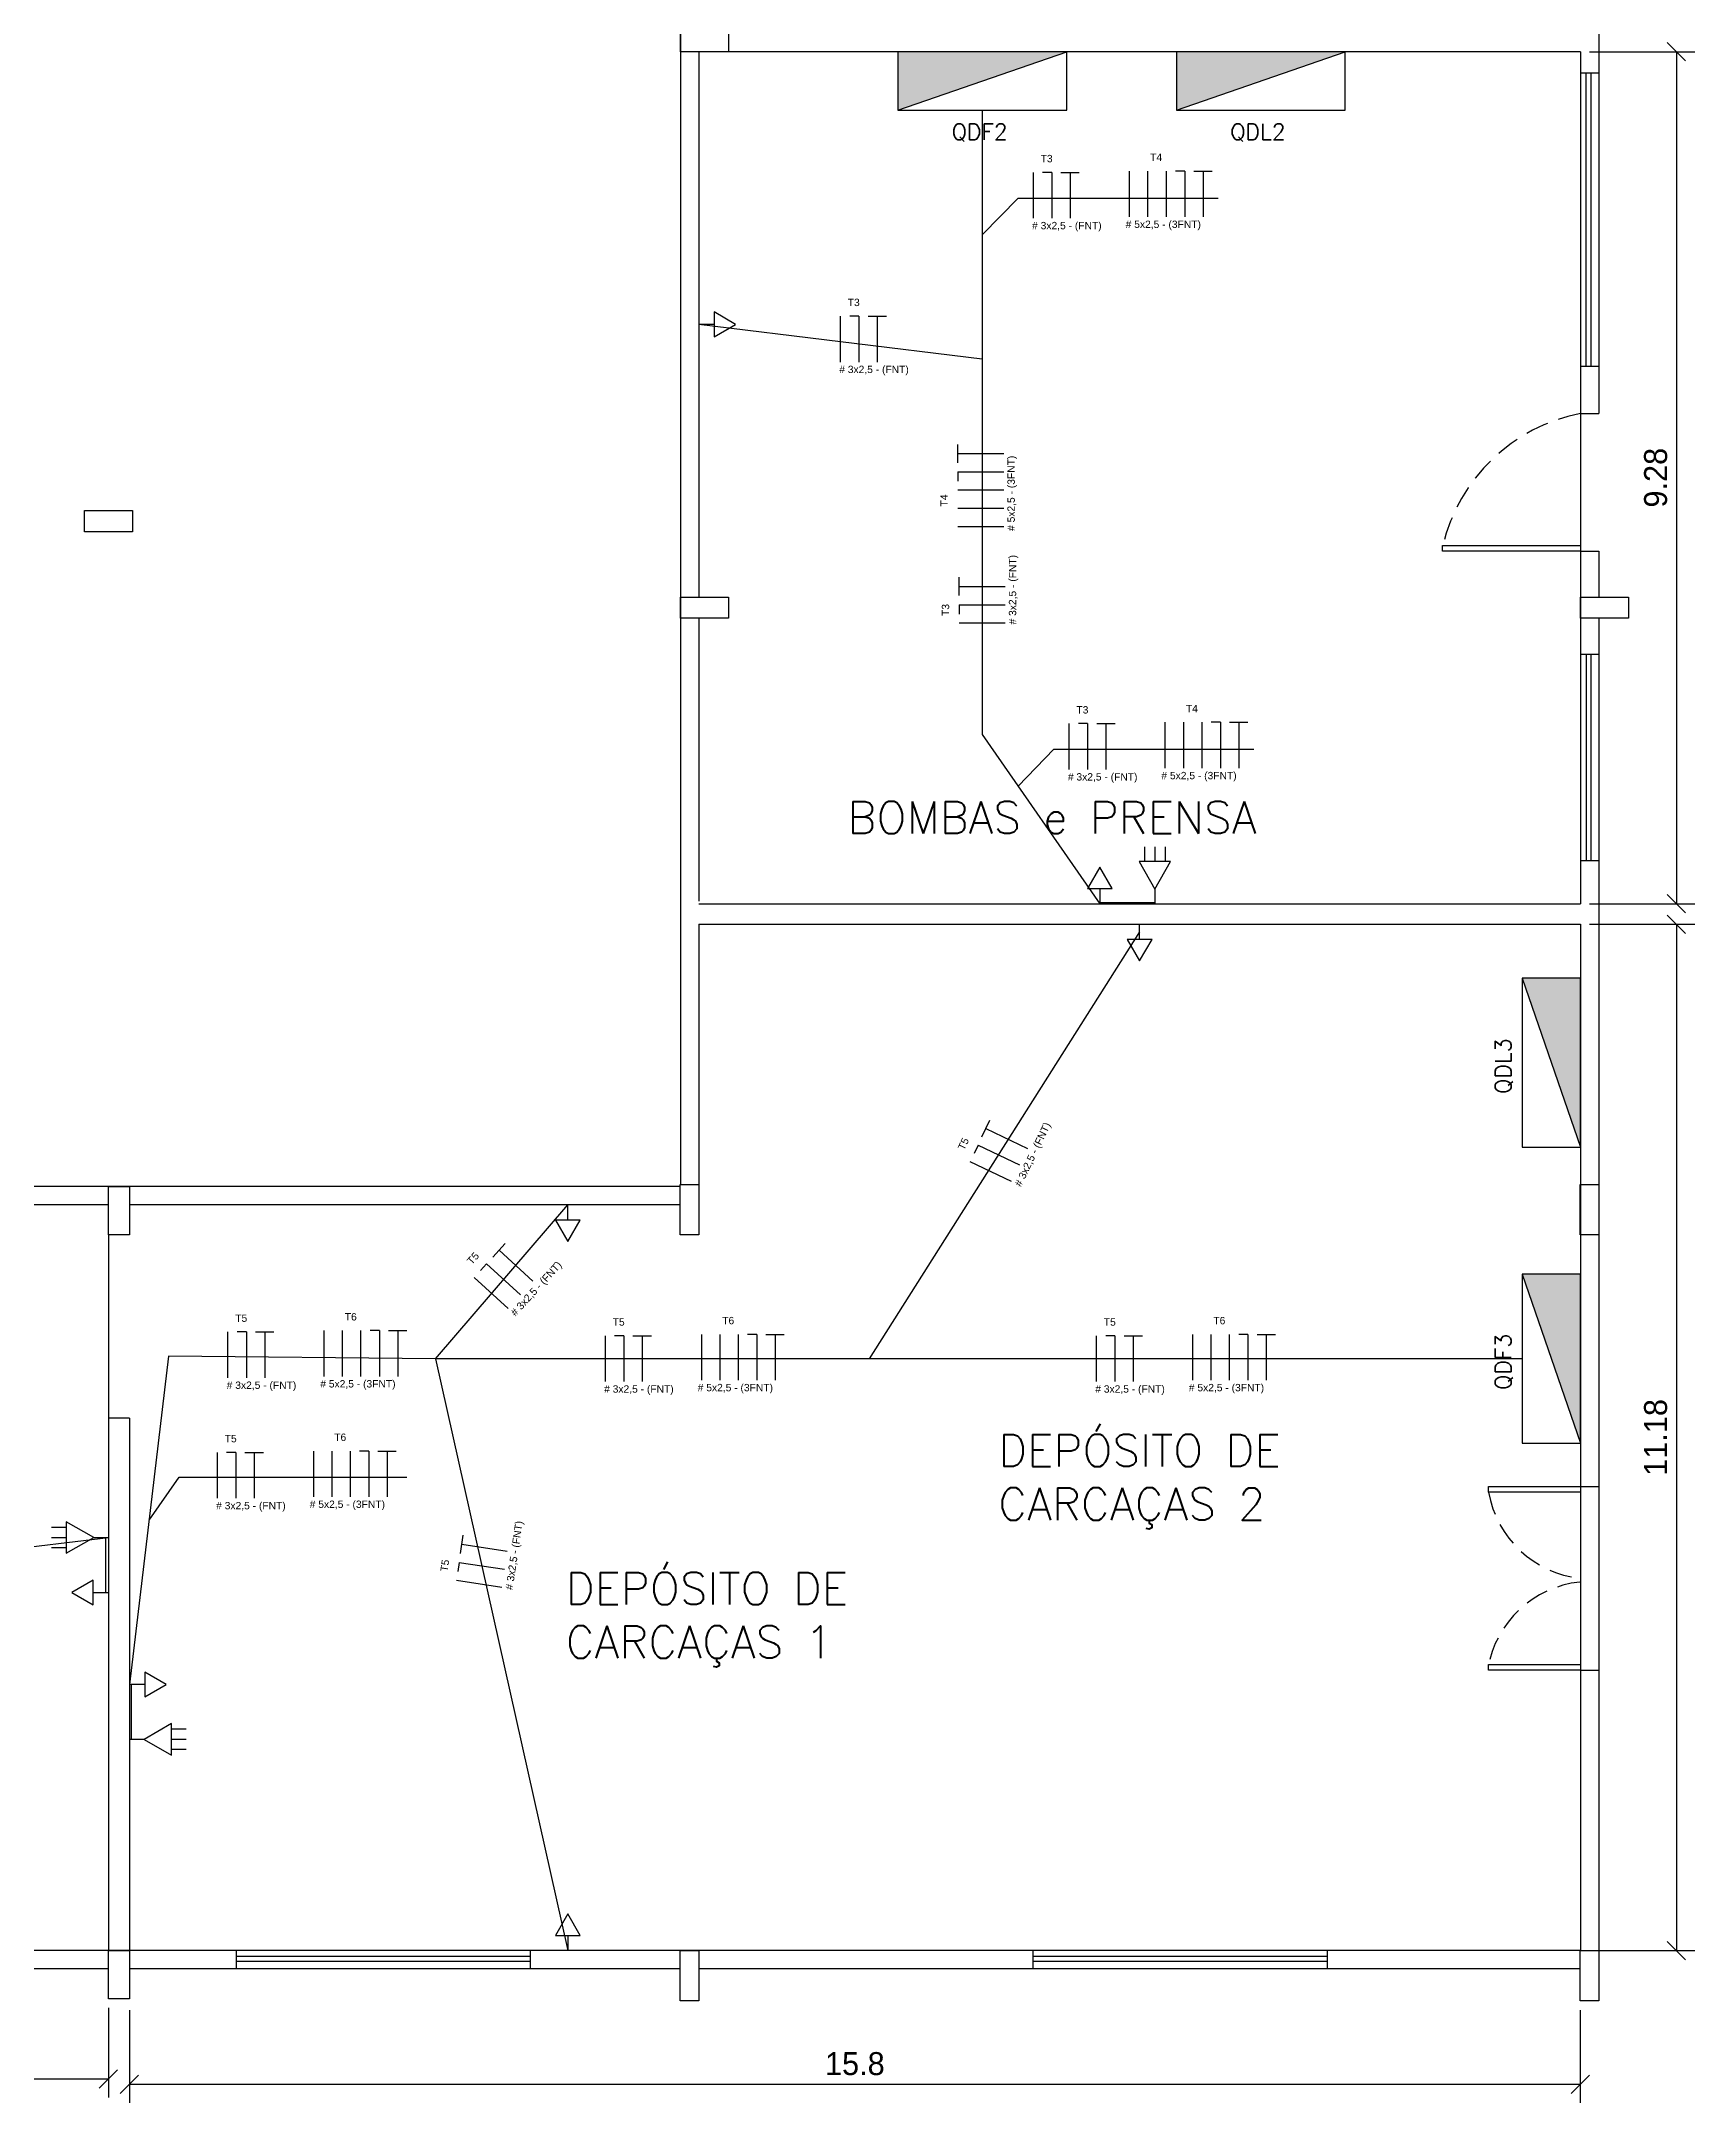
# Model space of a CAD drawing. Extents: x 196 to 411, y 12 to 135.
# Drawn here: x 393.18 to 411.19, y 77.99 to 100.45 of the extents above; entities that cross this region are included whole.
import ezdxf

# ---------------------------------------------------------------- set-up
doc = ezdxf.new("R2010")
doc.units = 0
doc.header["$MEASUREMENT"] = 0
doc.linetypes.add('DASHED2', pattern=[0.375, 0.25, -0.125])
doc.layers.get('0').update_dxf_attribs({"linetype": 'CONTINUOUS'})
doc.layers.get('DEFPOINTS').update_dxf_attribs({"linetype": 'CONTINUOUS'})
for name, color, linetype in [('_ARQ', 5, 'CONTINUOUS'), ('_ARQ-TEXTO', 4, 'CONTINUOUS'), ('_COTAS', 4, 'CONTINUOUS'), ('_ELT-PONTO', 2, 'CONTINUOUS'), ('_ELT-PONTO-TEXTO', 4, 'CONTINUOUS'), ('_ELT_ELETRODUTOS', 6, 'CONTINUOUS'), ('ELET_FIAÇÃO', 1, 'CONTINUOUS')]:
    doc.layers.add(name, color=color, linetype=linetype)
doc.styles.add('ARIAL', font='arial.ttf')
doc.styles.add('ROMANS', font='romans')
doc.dimstyles.new('LUMINOTECNICO', dxfattribs={"dimscale": 0, "dimtxt": 0.25, "dimasz": 0.2, "dimexe": 0.2, "dimexo": 0.1, "dimgap": 0.1, "dimtad": 1, "dimdsep": 46, "dimtxsty": 'Standard', "dimblk1": 'OBLIQUE', "dimblk2": 'OBLIQUE', "dimsah": 1, "dimcen": 0.2, "dimadec": 1, "dimazin": 0, "dimtfac": 1, "dimtmove": 0, "dimatfit": 3, "dimldrblk": 'OBLIQUE', "dimfxl": 1, "dimtolj": 1, "dimtzin": 0, "dimarcsym": 0})

# ---------------------------------------------------------------- blocks, each defined once
blk = doc.blocks.new('_OBLIQUE')
at = {"color": 0, "linetype": 'ByBlock'}
blk.add_line((-0.5, -0.5), (0.5, 0.5), dxfattribs=at)
blk = doc.blocks.new('*D149')
at = {"layer": '_COTAS', "color": 0, "linetype": 'Continuous', "lineweight": -2, "transparency": 16777216}
for p, q in [((410.043, 100.335), (411.188, 100.335)), ((410.988, 100.335), (410.988, 91.052)), ((410.043, 91.052), (411.188, 91.052))]:
    blk.add_line(p, q, dxfattribs=at)
at = {"layer": 'DEFPOINTS', "color": 0, "linetype": 'Continuous', "transparency": 16777216}
for p in [(409.943, 100.335), (409.943, 91.052), (410.988, 91.052)]:
    blk.add_point(p, dxfattribs=at)
at = {"layer": '_COTAS', "color": 0, "linetype": 'Continuous', "lineweight": -2, "transparency": 16777216, "xscale": 0.2, "yscale": 0.2, "zscale": 0.2}
for p, rotation in [((410.988, 100.335), 90), ((410.988, 91.052), 270)]:
    blk.add_blockref('_OBLIQUE', p, dxfattribs=dict(at, rotation=rotation))
at = {"layer": '_COTAS', "color": 0, "linetype": 'Continuous', "transparency": 16777216, "insert": (410.763, 95.694), "char_height": 0.25, "attachment_point": 5, "rotation": 90}
blk.add_mtext('\\A1;9.28', dxfattribs=at)
blk = doc.blocks.new('*D150')
at = {"layer": '_COTAS', "color": 0, "linetype": 'Continuous', "lineweight": -2, "transparency": 16777216}
for p, q in [((410.043, 90.829), (411.188, 90.829)), ((410.988, 90.829), (410.988, 79.647)), ((410.041, 79.647), (411.188, 79.647))]:
    blk.add_line(p, q, dxfattribs=at)
at = {"layer": 'DEFPOINTS', "color": 0, "linetype": 'Continuous', "transparency": 16777216}
for p in [(409.943, 90.829), (409.941, 79.647), (410.988, 79.647)]:
    blk.add_point(p, dxfattribs=at)
at = {"layer": '_COTAS', "color": 0, "linetype": 'Continuous', "lineweight": -2, "transparency": 16777216, "xscale": 0.2, "yscale": 0.2, "zscale": 0.2}
for p, rotation in [((410.988, 90.829), 90), ((410.988, 79.647), 270)]:
    blk.add_blockref('_OBLIQUE', p, dxfattribs=dict(at, rotation=rotation))
at = {"layer": '_COTAS', "color": 0, "linetype": 'Continuous', "transparency": 16777216, "insert": (410.763, 85.238), "char_height": 0.25, "attachment_point": 5, "rotation": 90}
blk.add_mtext('\\A1;11.18', dxfattribs=at)
blk = doc.blocks.new('*D151')
at = {"layer": '_COTAS', "color": 0, "linetype": 'Continuous', "lineweight": -2, "transparency": 16777216}
for p, q in [((394.143, 78.999), (394.143, 77.989)), ((409.941, 78.999), (409.941, 77.989)), ((409.941, 78.189), (394.143, 78.189))]:
    blk.add_line(p, q, dxfattribs=at)
at = {"layer": 'DEFPOINTS', "color": 0, "linetype": 'Continuous', "transparency": 16777216}
for p in [(394.143, 79.099), (409.941, 79.099), (394.143, 78.189)]:
    blk.add_point(p, dxfattribs=at)
at = {"layer": '_COTAS', "color": 0, "linetype": 'Continuous', "lineweight": -2, "transparency": 16777216, "xscale": 0.2, "yscale": 0.2, "zscale": 0.2, "rotation": 180}
blk.add_blockref('_OBLIQUE', (394.143, 78.189), dxfattribs=at)
at = {"layer": '_COTAS', "color": 0, "linetype": 'Continuous', "lineweight": -2, "transparency": 16777216, "xscale": 0.2, "yscale": 0.2, "zscale": 0.2}
blk.add_blockref('_OBLIQUE', (409.941, 78.189), dxfattribs=at)
at = {"layer": '_COTAS', "color": 0, "linetype": 'Continuous', "transparency": 16777216, "insert": (402.042, 78.414), "char_height": 0.25, "attachment_point": 5}
blk.add_mtext('\\A1;15.8', dxfattribs=at)
blk = doc.blocks.new('*D152')
at = {"layer": '_COTAS', "color": 0, "linetype": 'Continuous', "lineweight": -2, "transparency": 16777216}
for p, q in [((362.997, 79.023), (362.997, 78.048)), ((393.914, 79.023), (393.914, 78.048)), ((393.914, 78.248), (362.997, 78.248))]:
    blk.add_line(p, q, dxfattribs=at)
at = {"layer": 'DEFPOINTS', "color": 0, "linetype": 'Continuous', "transparency": 16777216}
for p in [(362.997, 79.123), (393.914, 79.123), (362.997, 78.248)]:
    blk.add_point(p, dxfattribs=at)
at = {"layer": '_COTAS', "color": 0, "linetype": 'Continuous', "lineweight": -2, "transparency": 16777216, "xscale": 0.2, "yscale": 0.2, "zscale": 0.2, "rotation": 180}
blk.add_blockref('_OBLIQUE', (362.997, 78.248), dxfattribs=at)
at = {"layer": '_COTAS', "color": 0, "linetype": 'Continuous', "lineweight": -2, "transparency": 16777216, "xscale": 0.2, "yscale": 0.2, "zscale": 0.2}
blk.add_blockref('_OBLIQUE', (393.914, 78.248), dxfattribs=at)
at = {"layer": '_COTAS', "color": 0, "linetype": 'Continuous', "transparency": 16777216, "insert": (378.456, 78.473), "char_height": 0.25, "attachment_point": 5}
blk.add_mtext('\\A1;30.92', dxfattribs=at)
blk = doc.blocks.new('TOM_Trif_Baixa')
at = {"layer": '_ELT-PONTO'}
for p, q in [((-0.619, 0.111), (-0.459, 0.111)), ((-0.619, 0), (-0.459, 0)), ((-0.16, 0), (0, 0)), ((-0.619, -0.111), (-0.459, -0.111))]:
    blk.add_line(p, q, dxfattribs=at)
blk.add_lwpolyline([(-0.16, 0), (-0.459, 0.172), (-0.459, -0.172)], close=True, dxfattribs=at)
blk = doc.blocks.new('TOM_Monof_baixa')
at = {"layer": '_ELT-PONTO'}
for p, q in [((0.166, 0), (0, 0)), ((0.399, 0), (0.166, 0.135)), ((0.166, 0.135), (0.166, -0.135)), ((0.166, -0.135), (0.399, 0))]:
    blk.add_line(p, q, dxfattribs=at)
blk = doc.blocks.new('FIACAO_LAMP_FNT')
at = {"layer": 'ELET_FIAÇÃO', "color": 4, "linetype": 'Continuous'}
for p, q in [((0, -0.25), (0, 0.25)), ((0.2, 0.25), (0.1, 0.25)), ((0.2, 0.25), (0.2, -0.25)), ((0.3, 0.25), (0.5, 0.25)), ((0.4, 0.25), (0.4, -0.25))]:
    blk.add_line(p, q, dxfattribs=at)
at = {"layer": 'ELET_FIAÇÃO', "color": 4, "linetype": 'Continuous', "style": 'ARIAL'}
for tag, p in [('C', (0.079, 0.36)), ('B', (-0.014, -0.37))]:
    blk.add_attdef(tag, p, '', height=0.08, dxfattribs=at)
blk = doc.blocks.new('FIACAO_LAMP_ELETRO_3FNT')
at = {"layer": 'ELET_FIAÇÃO', "color": 4, "linetype": 'Continuous'}
for p, q in [((0, -0.25), (0, 0.25)), ((0.2, -0.25), (0.2, 0.25)), ((0.4, -0.25), (0.4, 0.25)), ((0.6, 0.25), (0.5, 0.25)), ((0.6, 0.25), (0.6, -0.25)), ((0.7, 0.25), (0.9, 0.25)), ((0.8, 0.25), (0.8, -0.25))]:
    blk.add_line(p, q, dxfattribs=at)
at = {"layer": 'ELET_FIAÇÃO', "color": 4, "linetype": 'Continuous', "style": 'ARIAL'}
for tag, p in [('C', (0.224, 0.36)), ('B', (-0.043, -0.37))]:
    blk.add_attdef(tag, p, '', height=0.08, dxfattribs=at)

msp = doc.modelspace()

# ---------------------------------------------------------------- hatches: boundary and pattern name
at = {"layer": '_ELT-PONTO', "linetype": 'Continuous'}
for points in [[(402.509, 100.335), (402.509, 99.698), (404.349, 100.335)], [(405.543, 100.335), (405.543, 99.698), (407.383, 100.335)], [(409.943, 90.243), (409.307, 90.243), (409.943, 88.402)], [(409.943, 87.016), (409.307, 87.016), (409.943, 85.176)]]:
    msp.add_hatch(color=256, dxfattribs=at).paths.add_polyline_path(points)

# ---------------------------------------------------------------- linework, layer by layer
at = {"layer": '_ARQ'}
for p, q in [((400.143, 126.481), (400.143, 87.995)), ((410.143, 101.058), (410.143, 96.394)), ((400.343, 100.335), (400.343, 94.394)), ((409.943, 100.335), (400.668, 100.335)), ((409.941, 100.104), (410.143, 100.104)), ((410.005, 96.904), (410.005, 100.101)), ((410.059, 96.904), (410.059, 100.101)), ((410.143, 96.904), (409.941, 96.904)), ((409.943, 94.894), (409.943, 91.052)), ((410.143, 94.894), (410.143, 94.394)), ((410.143, 94.165), (410.143, 79.447)), ((409.943, 93.773), (410.146, 93.773)), ((410.008, 91.519), (410.008, 93.77)), ((410.061, 91.519), (410.061, 93.77)), ((410.146, 91.519), (409.943, 91.519)), ((400.343, 91.052), (409.943, 91.052)), ((400.343, 90.829), (409.943, 90.829)), ((409.943, 90.829), (409.943, 79.647)), ((400.141, 87.972), (356.768, 87.972)), ((393.914, 87.772), (387.914, 87.772)), ((400.143, 87.772), (394.143, 87.772)), ((409.943, 84.703), (410.143, 84.703)), ((409.943, 82.703), (410.143, 82.703)), ((409.943, 79.647), (356.768, 79.647)), ((395.307, 79.447), (395.307, 79.65)), ((395.307, 79.585), (398.504, 79.585)), ((395.307, 79.532), (398.504, 79.532)), ((398.507, 79.65), (398.507, 79.447)), ((403.984, 79.447), (403.984, 79.65)), ((403.984, 79.585), (407.181, 79.585)), ((403.984, 79.532), (407.181, 79.532)), ((407.184, 79.65), (407.184, 79.447)), ((393.914, 79.447), (387.914, 79.447)), ((400.141, 79.447), (394.143, 79.447)), ((409.941, 79.447), (400.343, 79.447))]:
    msp.add_line(p, q, dxfattribs=at)
at = {"layer": '_ARQ', "linetype": 'Continuous'}
for p, q in [((409.943, 100.335), (409.943, 96.394)), ((409.943, 96.394), (409.943, 94.954)), ((409.943, 96.394), (410.143, 96.394)), ((409.943, 94.894), (410.143, 94.894)), ((400.343, 94.165), (400.343, 91.08)), ((400.343, 90.829), (400.343, 87.995)), ((393.914, 87.447), (393.914, 79.647)), ((394.143, 85.447), (393.914, 85.447)), ((394.143, 85.447), (394.143, 79.647)), ((409.943, 84.673), (409.943, 82.733))]:
    msp.add_line(p, q, dxfattribs=at)
at = {"layer": '_ARQ'}
for points in [[(400.143, 100.564), (400.668, 100.564), (400.668, 100.335), (400.143, 100.335)], [(393.652, 95.335), (394.176, 95.335), (394.176, 95.106), (393.652, 95.106)], [(400.143, 94.394), (400.668, 94.394), (400.668, 94.165), (400.143, 94.165)], [(409.943, 94.394), (410.468, 94.394), (410.468, 94.165), (409.943, 94.165)], [(394.143, 87.972), (394.143, 87.447), (393.914, 87.447), (393.914, 87.972)], [(394.143, 79.647), (394.143, 79.123), (393.914, 79.123), (393.914, 79.647)]]:
    msp.add_lwpolyline(points, close=True, dxfattribs=at)
at = {"layer": '_ARQ', "linetype": 'Continuous'}
for points in [[(409.943, 94.894), (408.443, 94.894), (408.443, 94.954), (409.943, 94.954)], [(400.343, 87.447), (400.141, 87.447), (400.141, 87.995), (400.343, 87.995)], [(410.143, 87.447), (409.941, 87.447), (409.941, 87.995), (410.143, 87.995)], [(409.943, 84.643), (408.943, 84.643), (408.943, 84.703), (409.943, 84.703)], [(409.943, 82.703), (408.943, 82.703), (408.943, 82.763), (409.943, 82.763)], [(400.343, 79.099), (400.141, 79.099), (400.141, 79.647), (400.343, 79.647)], [(410.143, 79.099), (409.941, 79.099), (409.941, 79.647), (410.143, 79.647)]]:
    msp.add_lwpolyline(points, close=True, dxfattribs=at)
at = {"layer": '_ARQ', "linetype": 'DASHED2'}
for centre, radius, start, end in [((410.317, 94.504), 1.927, 101.1833, 166.4784), ((410.064, 84.833), 1.136, 189.6213, 263.9217), ((410.056, 82.533), 1.136, 96.0783, 170.3787)]:
    msp.add_arc(centre, radius, start, end, dxfattribs=at)
at = {"layer": '_ELT-PONTO', "linetype": 'Continuous'}
for p, q in [((402.509, 99.698), (404.349, 100.335)), ((405.543, 99.698), (407.383, 100.335)), ((409.307, 90.243), (409.943, 88.402)), ((409.307, 87.016), (409.943, 85.176))]:
    msp.add_line(p, q, dxfattribs=at)
for points in [[(402.509, 100.335), (402.509, 99.698), (404.349, 99.698), (404.349, 100.335)], [(405.543, 100.335), (405.543, 99.698), (407.383, 99.698), (407.383, 100.335)], [(409.943, 90.243), (409.307, 90.243), (409.307, 88.402), (409.943, 88.402)], [(409.943, 87.016), (409.307, 87.016), (409.307, 85.176), (409.943, 85.176)]]:
    msp.add_lwpolyline(points, close=True, dxfattribs=at)
at = {"layer": '_ELT_ELETRODUTOS', "linetype": 'Continuous'}
for p, q in [((403.429, 99.698), (403.429, 96.985)), ((403.429, 98.341), (403.82, 98.741)), ((403.82, 98.741), (405.997, 98.741)), ((403.429, 96.985), (400.343, 97.365)), ((403.429, 96.985), (403.429, 92.896)), ((403.429, 92.896), (404.71, 91.052)), ((403.819, 92.335), (404.21, 92.735)), ((404.21, 92.735), (406.386, 92.735)), ((404.71, 91.067), (405.309, 91.067)), ((405.143, 90.746), (402.198, 86.096)), ((397.476, 86.096), (398.917, 87.772)), ((394.569, 86.123), (394.143, 82.547)), ((397.476, 86.096), (394.569, 86.123)), ((409.307, 86.096), (397.476, 86.096)), ((397.476, 86.096), (398.917, 79.647)), ((394.356, 84.335), (394.685, 84.805)), ((394.685, 84.805), (397.163, 84.805)), ((391.065, 83.809), (393.914, 84.148)), ((393.883, 84.148), (393.883, 83.549)), ((394.161, 82.547), (394.161, 81.948))]:
    msp.add_line(p, q, dxfattribs=at)

# ---------------------------------------------------------------- block references
at = {"layer": '_COTAS', "linetype": 'Continuous'}
for name, p in [('TOM_Monof_baixa', (400.343, 97.365)), ('TOM_Trif_Baixa', (393.914, 84.148)), ('TOM_Monof_baixa', (394.143, 82.547))]:
    msp.add_blockref(name, p, dxfattribs=at)
for name, p, rotation in [('TOM_Trif_Baixa', (405.309, 91.052), 270), ('TOM_Monof_baixa', (404.71, 91.052), 89.99999999999999), ('TOM_Monof_baixa', (405.143, 90.829), 270), ('TOM_Monof_baixa', (398.917, 87.772), 270), ('TOM_Monof_baixa', (393.914, 83.549), 180), ('TOM_Trif_Baixa', (394.143, 81.948), 180), ('TOM_Monof_baixa', (398.917, 79.647), 89.99999999999999)]:
    msp.add_blockref(name, p, dxfattribs=dict(at, rotation=rotation))
at = {"layer": '_ELT_ELETRODUTOS', "linetype": 'Continuous'}
for name, p, values in [('FIACAO_LAMP_FNT', (403.986, 98.771), {'B': '# 3x2,5 - (FNT)', 'C': 'T3'}), ('FIACAO_LAMP_ELETRO_3FNT', (405.034, 98.785), {'C': 'T4', 'B': '# 5x2,5 - (3FNT)'}), ('FIACAO_LAMP_FNT', (401.886, 97.204), {'B': '# 3x2,5 - (FNT)', 'C': 'T3'}), ('FIACAO_LAMP_ELETRO_3FNT', (405.423, 92.779), {'C': 'T4', 'B': '# 5x2,5 - (3FNT)'}), ('FIACAO_LAMP_FNT', (404.376, 92.765), {'B': '# 3x2,5 - (FNT)', 'C': 'T3'}), ('FIACAO_LAMP_FNT', (395.216, 86.137), {'B': '# 3x2,5 - (FNT)', 'C': 'T5'}), ('FIACAO_LAMP_ELETRO_3FNT', (396.264, 86.152), {'C': 'T6', 'B': '# 5x2,5 - (3FNT)'}), ('FIACAO_LAMP_FNT', (399.326, 86.096), {'B': '# 3x2,5 - (FNT)', 'C': 'T5'}), ('FIACAO_LAMP_ELETRO_3FNT', (400.374, 86.111), {'C': 'T6', 'B': '# 5x2,5 - (3FNT)'}), ('FIACAO_LAMP_FNT', (404.674, 86.096), {'B': '# 3x2,5 - (FNT)', 'C': 'T5'}), ('FIACAO_LAMP_ELETRO_3FNT', (405.722, 86.111), {'C': 'T6', 'B': '# 5x2,5 - (3FNT)'}), ('FIACAO_LAMP_FNT', (395.101, 84.825), {'B': '# 3x2,5 - (FNT)', 'C': 'T5'}), ('FIACAO_LAMP_ELETRO_3FNT', (396.149, 84.84), {'C': 'T6', 'B': '# 5x2,5 - (3FNT)'})]:
    msp.add_blockref(name, p, dxfattribs=at).add_auto_attribs(values)
for name, p, rotation, values in [('FIACAO_LAMP_ELETRO_3FNT', (403.414, 95.157), 90, {'C': 'T4', 'B': '# 5x2,5 - (3FNT)'}), ('FIACAO_LAMP_FNT', (403.429, 94.109), 90, {'B': '# 3x2,5 - (FNT)', 'C': 'T3'}), ('FIACAO_LAMP_FNT', (403.523, 88.134), 64.50661795619068, {'B': '# 3x2,5 - (FNT)', 'C': 'T5'}), ('FIACAO_LAMP_FNT', (398.082, 86.813), 47.57373214578203, {'B': '# 3x2,5 - (FNT)', 'C': 'T5'}), ('FIACAO_LAMP_FNT', (397.951, 83.641), 81.58408697913431, {'B': '# 3x2,5 - (FNT)', 'C': 'T5'})]:
    msp.add_blockref(name, p, dxfattribs=dict(at, rotation=rotation)).add_auto_attribs(values)

# ---------------------------------------------------------------- texts
at = {"layer": '_ARQ-TEXTO', "style": 'ROMANS'}
msp.add_text('BOMBAS e PRENSA', height=0.35, dxfattribs=at).set_placement((401.96, 91.817))
at = {"layer": '_ARQ-TEXTO', "linetype": 'Continuous', "char_height": 0.35, "attachment_point": 1, "style": 'ROMANS'}
for s, insert, width in [('DEPÓSITO DE \\PCARCAÇAS 2', (403.603, 85.271), 7.0685), ('DEPÓSITO DE \\PCARCAÇAS 1', (398.892, 83.767), 6.968)]:
    msp.add_mtext(s, dxfattribs=dict(at, insert=insert, width=width))
at = {"layer": '_ELT-PONTO-TEXTO', "style": 'ROMANS'}
for s, p in [('QDF2', (403.096, 99.375)), ('QDL2', (406.13, 99.375))]:
    msp.add_text(s, height=0.176, dxfattribs=at).set_placement(p)
for s, p in [('QDL3', (409.19, 88.981)), ('QDF3', (409.19, 85.755))]:
    msp.add_text(s, height=0.176, rotation=90, dxfattribs=at).set_placement(p)

# ---------------------------------------------------------------- dimensions: what is measured, and where the dimension line sits
at = {"layer": '_COTAS', "linetype": 'Continuous'}
for base, p1, p2, picture, middle in [((410.988, 91.052), (409.943, 100.335), (409.943, 91.052), '*D149', (410.763, 95.694)), ((410.988, 79.647), (409.943, 90.829), (409.941, 79.647), '*D150', (410.763, 85.238))]:
    dim = msp.add_linear_dim(base=base, p1=p1, p2=p2, angle=90, dimstyle='LUMINOTECNICO', override={"dimscale": 1}, dxfattribs=at)
    dim.commit()
    dim.dimension.update_dxf_attribs({"geometry": picture, "text_midpoint": middle})
for base, p1, p2, picture, middle in [((362.997, 78.248), (393.914, 79.123), (362.997, 79.123), '*D152', (378.456, 78.473)), ((394.143, 78.189), (409.941, 79.099), (394.143, 79.099), '*D151', (402.042, 78.414))]:
    dim = msp.add_linear_dim(base=base, p1=p1, p2=p2, dimstyle='LUMINOTECNICO', override={"dimscale": 1}, dxfattribs=at)
    dim.commit()
    dim.dimension.update_dxf_attribs({"geometry": picture, "text_midpoint": middle})

doc.saveas('drawing.dxf')
